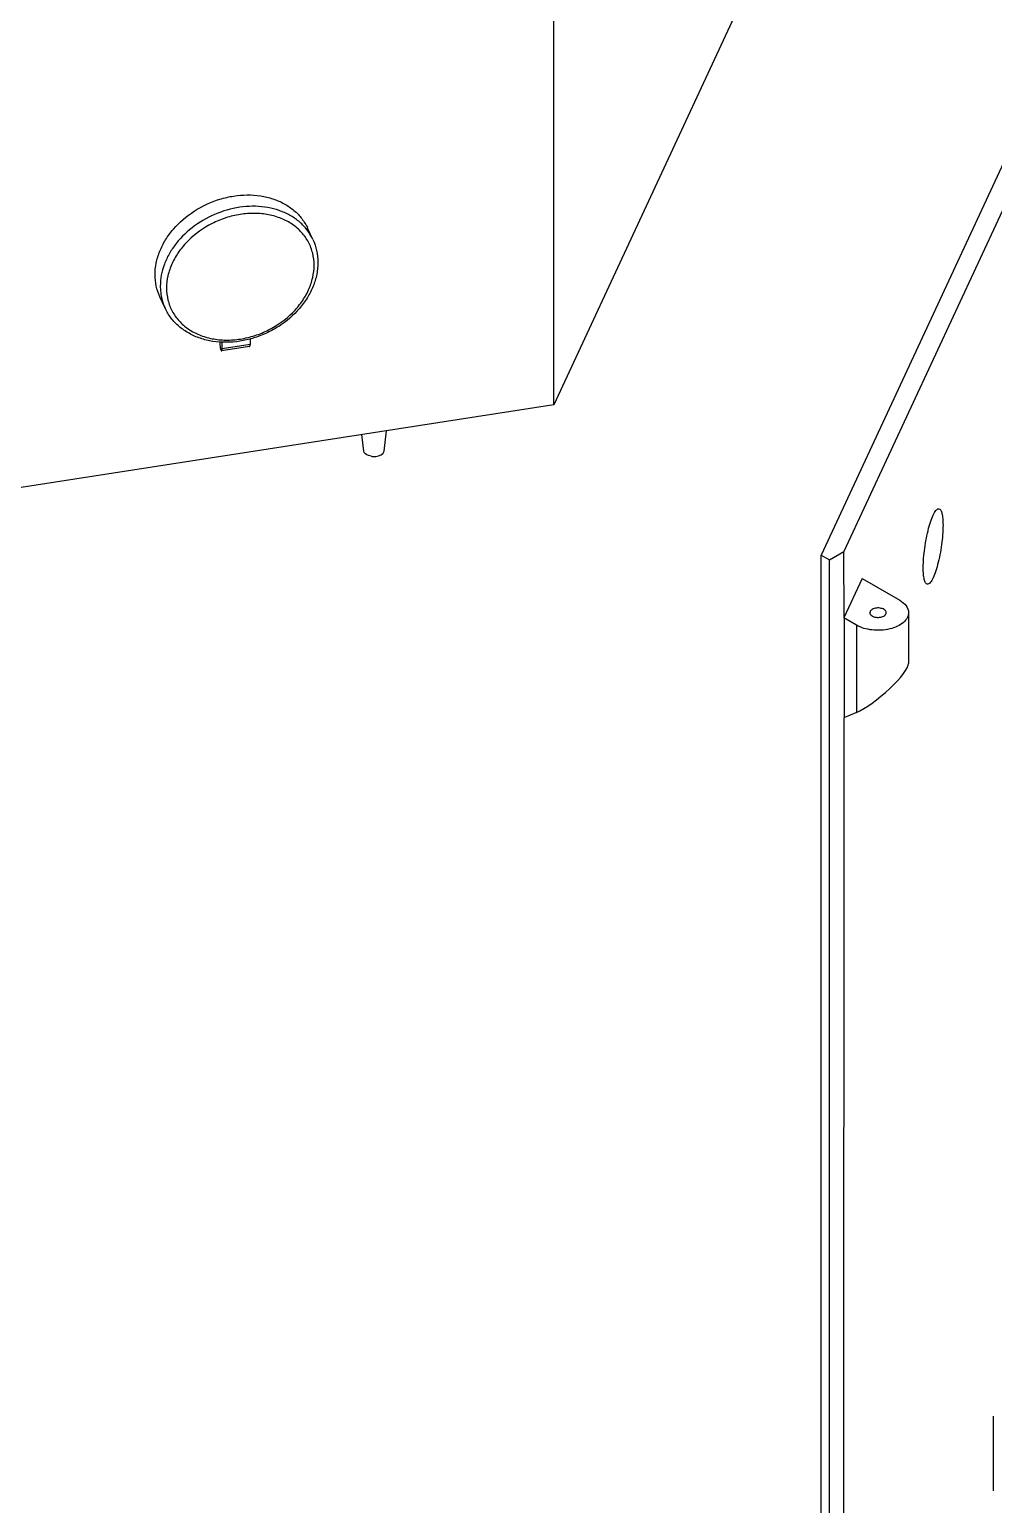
# Model space of a CAD drawing. Header units: millimetres. Extents: x 0 to 1189, y 0 to 841.
# Drawn here: x 717.8 to 907.1, y 201.2 to 491 of the extents above; entities that cross this region are included whole.
import ezdxf

# ---------------------------------------------------------------- set-up
doc = ezdxf.new("R2010")
doc.units = ezdxf.units.MM
doc.header["$LTSCALE"] = 65.395
doc.layers.get('0').update_dxf_attribs({"linetype": 'CONTINUOUS'})
doc.layers.add('AXIS', color=7, linetype='CONTINUOUS')
doc.layers.add('SURFACES', color=7, linetype='CONTINUOUS')

msp = doc.modelspace()

# ---------------------------------------------------------------- linework, layer by layer
at = {"color": 7, "linetype": 'Continuous'}
for p, q in [((909.5, 465.83), (873.26, 387.75)), ((912.76, 463.94), (877.72, 388.44)), ((755.16, 429.6), (755.16, 429.2)), ((755.59, 428.26), (755.59, 429.58)), ((761.1, 430.21), (761.1, 429.12)), ((761.01, 428.75), (755.51, 427.9)), ((874.89, 386.81), (877.72, 388.44)), ((877.74, 375.39), (877.72, 388.44)), ((873.26, 110.14), (873.26, 387.75)), ((873.26, 387.75), (874.89, 386.81)), ((874.89, 109.2), (874.89, 386.81)), ((881.32, 383.13), (877.73, 375.39)), ((881.32, 383.13), (888.67, 378.88)), ((880.18, 373.98), (877.73, 375.4)), ((877.74, 375.39), (877.74, 355.8)), ((890.42, 376.43), (890.42, 366.47)), ((880.18, 356.84), (877.73, 355.8)), ((877.72, 134.51), (877.74, 355.8))]:
    msp.add_line(p, q, dxfattribs=at)
at = {"color": 9, "linetype": 'Continuous'}
for p, q in [((772.13, 451.84), (772.12, 451.86)), ((772.13, 451.84), (772.12, 451.86)), ((761.1, 429.12), (755.59, 428.26)), ((880.18, 373.98), (880.18, 356.84))]:
    msp.add_line(p, q, dxfattribs=at)
at = {"color": 7, "linetype": 'Continuous'}
msp.add_ellipse((884.42, 361.74), major_axis=(5.9, 5.06), ratio=0.218381, start_param=-2.541249, end_param=-0.185054, dxfattribs=at)
at = {"color": 9, "linetype": 'Continuous'}
for points, knots in [([(772.12, 451.86), (771.68, 452.4), (770.68, 453.41), (768.88, 454.62), (766.82, 455.53), (763.76, 456.32), (759.59, 456.4), (754.65, 455.14), (750.13, 452.67), (747.04, 449.75), (745.22, 447.05), (744.22, 444.95), (743.61, 442.79), (743.47, 441.33), (743.47, 440.61)], [0, 0, 0, 0, 0.054916, 0.111502, 0.170207, 0.231226, 0.359444, 0.49374, 0.629292, 0.760891, 0.824051, 0.884942, 0.94352, 1, 1, 1, 1]), ([(773.67, 444.71), (773.67, 445.5), (773.49, 447.07), (772.65, 449.28), (771.28, 451.22), (769.44, 452.81), (767.22, 453.99), (765.13, 454.59), (763.37, 454.85), (761.51, 454.95), (759.13, 454.77), (756.31, 454.09), (752.71, 452.61), (749.52, 450.34), (747.08, 447.46), (745.73, 445.13), (744.89, 442.69), (744.69, 441.02), (744.7, 440.2)], [0, 0, 0, 0, 0.055971, 0.110965, 0.166238, 0.222983, 0.282091, 0.344018, 0.376088, 0.408826, 0.475977, 0.544822, 0.614448, 0.75163, 0.8178, 0.88134, 0.942007, 1, 1, 1, 1]), ([(773.44, 449.75), (773.35, 449.94), (772.98, 450.67), (772.52, 451.36), (772.13, 451.84)], [0, 0, 0, 0, 0.249346, 1, 1, 1, 1]), ([(744.7, 440.2), (744.7, 439.41), (744.88, 437.85), (745.72, 435.64), (747.09, 433.7), (748.93, 432.11), (751.15, 430.93), (753.23, 430.32), (755, 430.06), (756.86, 429.96), (759.24, 430.14), (762.06, 430.82), (765.66, 432.3), (768.85, 434.57), (771.29, 437.45), (772.64, 439.78), (773.48, 442.22), (773.67, 443.9), (773.67, 444.71)], [0, 0, 0, 0, 0.055971, 0.110965, 0.166238, 0.222983, 0.282091, 0.344018, 0.376088, 0.408826, 0.475977, 0.544822, 0.614448, 0.75163, 0.8178, 0.88134, 0.942007, 1, 1, 1, 1]), ([(743.47, 440.61), (743.47, 440.44), (743.49, 439.78), (743.56, 439.11), (743.66, 438.62)], [0, 0, 0, 0, 0.252293, 1, 1, 1, 1]), ([(743.66, 438.62), (743.7, 438.42), (743.88, 437.62), (744.15, 436.84), (744.41, 436.28)], [0, 0, 0, 0, 0.25149, 1, 1, 1, 1])]:
    msp.add_open_spline(points, degree=3, knots=knots, dxfattribs=at)
at = {"color": 7, "linetype": 'Continuous'}
for points, knots in [([(773.44, 449.75), (773.76, 449.06), (774.25, 447.59), (774.41, 446.04), (774.41, 445.27)], [0, 0, 0, 0, 0.496499, 1, 1, 1, 1]), ([(774.41, 445.27), (774.42, 444.48), (774.25, 442.88), (773.54, 440.54), (772.39, 438.28), (770.3, 435.44), (767.53, 433.06), (764.33, 431.31), (760.92, 430.01), (757.31, 429.43), (753.8, 429.68), (751.34, 430.27), (749.09, 431.25), (747.13, 432.6), (745.53, 434.28), (744.73, 435.59), (744.41, 436.28)], [0, 0, 0, 0, 0.057873, 0.11766, 0.17959, 0.243615, 0.376253, 0.444097, 0.511933, 0.644516, 0.7085, 0.770383, 0.830129, 0.887966, 0.944366, 1, 1, 1, 1]), ([(743.38, 438.51), (743.07, 439.18), (742.59, 440.6), (742.44, 442.09), (742.44, 442.84)], [0, 0, 0, 0, 0.495556, 1, 1, 1, 1]), ([(755.16, 429.2), (755.16, 429.06), (755.18, 428.84), (755.23, 428.55), (755.27, 428.34), (755.33, 428.16), (755.38, 428.03), (755.42, 427.96), (755.45, 427.92), (755.49, 427.89), (755.51, 427.9)], [0, 0, 0, 0, 0.310844, 0.477494, 0.635739, 0.774295, 0.883764, 0.92556, 0.958308, 1, 1, 1, 1]), ([(761.01, 428.75), (761.03, 428.76), (761.05, 428.78), (761.07, 428.82), (761.08, 428.88), (761.1, 428.98), (761.1, 429.07), (761.1, 429.12)], [0, 0, 0, 0, 0.122042, 0.211836, 0.324842, 0.620613, 1, 1, 1, 1]), ([(755.51, 427.9), (755.52, 427.9), (755.54, 427.92), (755.56, 427.96), (755.58, 428.02), (755.59, 428.12), (755.59, 428.21), (755.59, 428.26)], [0, 0, 0, 0, 0.122042, 0.211836, 0.324842, 0.620613, 1, 1, 1, 1]), ([(883.29, 377.09), (883.22, 377.05), (883, 376.9), (882.82, 376.63), (882.82, 376.43)], [0, 0, 0, 0, 0.294485, 1, 1, 1, 1]), ([(886.02, 376.43), (886.02, 376.63), (885.74, 377.06), (885.15, 377.28), (884.58, 377.37), (883.98, 377.35), (883.54, 377.23), (883.29, 377.09)], [0, 0, 0, 0, 0.18331, 0.434645, 0.580228, 0.728633, 1, 1, 1, 1]), ([(888.67, 378.88), (889.16, 378.6), (890.02, 377.94), (890.42, 376.9), (890.42, 376.43)], [0, 0, 0, 0, 0.55085, 1, 1, 1, 1]), ([(890.42, 376.43), (890.42, 376.09), (890.21, 375.34), (889.4, 374.41), (888.19, 373.68), (886.13, 372.99), (883.33, 372.85), (881.11, 373.45), (880.18, 373.98)], [0, 0, 0, 0, 0.087154, 0.186892, 0.304593, 0.438739, 0.730144, 1, 1, 1, 1]), ([(882.82, 376.43), (882.82, 376.24), (883.11, 375.8), (883.7, 375.59), (884.27, 375.5), (884.87, 375.52), (885.31, 375.64), (885.56, 375.78)], [0, 0, 0, 0, 0.18331, 0.434645, 0.580228, 0.728633, 1, 1, 1, 1]), ([(885.56, 375.78), (885.63, 375.82), (885.85, 375.97), (886.02, 376.24), (886.02, 376.43)], [0, 0, 0, 0, 0.294485, 1, 1, 1, 1])]:
    msp.add_open_spline(points, degree=3, knots=knots, dxfattribs=at)
at = {"layer": 'AXIS', "color": 7, "linetype": 'Continuous'}
for p, q in [((773.44, 449.75), (772.4, 451.98)), ((744.41, 436.28), (743.38, 438.51)), ((787.41, 408.2), (787.87, 412.17)), ((783.41, 408.2), (783.03, 411.42)), ((907.09, 203.84), (907.09, 218.53))]:
    msp.add_line(p, q, dxfattribs=at)
for points, knots in [([(742.44, 442.84), (742.43, 443.61), (742.6, 445.19), (743.31, 447.51), (744.45, 449.76), (746.55, 452.6), (750.04, 455.59), (754.25, 457.54), (757.84, 458.37), (760.52, 458.59), (763.13, 458.42), (765.59, 457.84), (767.81, 456.88), (769.74, 455.56), (771.32, 453.93), (772.09, 452.65), (772.4, 451.98)], [0, 0, 0, 0, 0.057081, 0.116465, 0.178369, 0.24269, 0.376572, 0.513508, 0.581359, 0.647725, 0.712036, 0.773928, 0.833303, 0.890372, 0.945669, 1, 1, 1, 1]), ([(784.89, 407.17), (784.7, 407.2), (784.12, 407.33), (783.47, 407.78), (783.41, 408.2)], [0, 0, 0, 0, 0.313104, 1, 1, 1, 1]), ([(784.89, 407.17), (785.18, 407.12), (786.07, 407.08), (787.33, 407.56), (787.41, 408.2)], [0, 0, 0, 0, 0.309503, 1, 1, 1, 1]), ([(893.3, 385.27), (893.3, 386.54), (893.53, 389.15), (894.12, 392.29), (894.81, 394.54), (895.25, 395.65), (895.64, 396.31), (895.92, 396.68), (896.22, 396.89), (896.39, 396.86)], [0, 0, 0, 0, 0.310808, 0.635531, 0.774092, 0.883589, 0.925413, 0.958197, 1, 1, 1, 1]), ([(896.39, 396.86), (896.53, 396.84), (896.82, 396.53), (897.01, 395.85), (897.16, 394.85), (897.18, 394.07), (897.18, 393.63)], [0, 0, 0, 0, 0.122261, 0.324572, 0.620348, 1, 1, 1, 1]), ([(897.18, 393.63), (897.18, 392.35), (896.95, 389.74), (896.36, 386.61), (895.68, 384.35), (895.23, 383.25), (894.85, 382.59), (894.57, 382.22), (894.27, 382.01), (894.1, 382.04)], [0, 0, 0, 0, 0.310808, 0.635531, 0.774092, 0.883589, 0.925413, 0.958197, 1, 1, 1, 1]), ([(894.1, 382.04), (893.96, 382.06), (893.66, 382.36), (893.47, 383.05), (893.32, 384.05), (893.3, 384.83), (893.3, 385.27)], [0, 0, 0, 0, 0.122261, 0.324572, 0.620348, 1, 1, 1, 1])]:
    msp.add_open_spline(points, degree=3, knots=knots, dxfattribs=at)
at = {"layer": 'SURFACES', "color": 7, "linetype": 'Continuous'}
for p, q in [((820.76, 417.25), (820.76, 698.13)), ((857, 495.33), (820.76, 417.25)), ((820.76, 417.25), (685.53, 396.33))]:
    msp.add_line(p, q, dxfattribs=at)

doc.saveas('drawing.dxf')
